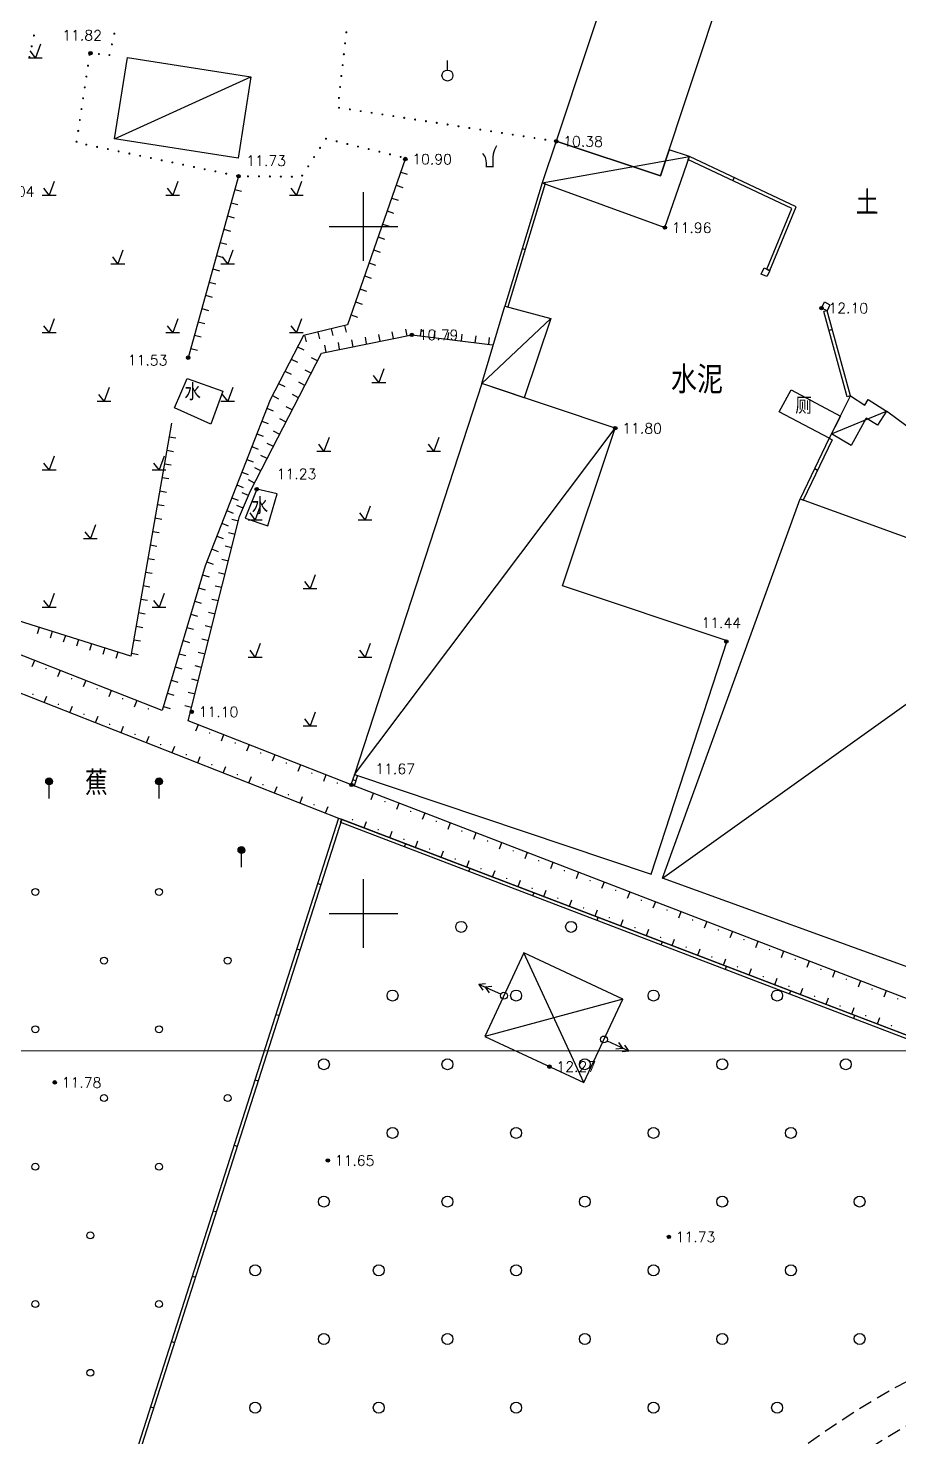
# Model space of a CAD drawing. Extents: x 396500 to 398250, y 1005980 to 1008200.
# Drawn here: x 396775.6 to 396839, y 1006061.9 to 1006164.4 of the extents above; entities that cross this region are included whole.
import ezdxf

# ---------------------------------------------------------------- set-up
doc = ezdxf.new("R2010")
doc.units = 0
doc.header["$LTSCALE"] = 0.5
doc.linetypes.add('$RECOVER_080108151758-3', pattern=[0])
doc.linetypes.add('XX21', pattern=[3, 2, -1])
doc.layers.get('0').update_dxf_attribs({"linetype": 'CONTINUOUS'})
for name, color, linetype in [('21', 6, 'CONTINUOUS'), ('23', 6, 'CONTINUOUS'), ('24', 2, 'CONTINUOUS'), ('33', 4, 'CONTINUOUS'), ('37', 4, 'CONTINUOUS'), ('51', 2, 'CONTINUOUS'), ('84', 42, 'CONTINUOUS'), ('91', 3, 'CONTINUOUS'), ('92', 3, 'CONTINUOUS'), ('93', 3, 'CONTINUOUS'), ('96', 3, 'CONTINUOUS'), ('ELEVATION', 7, 'CONTINUOUS'), ('POINTCODE', 7, 'CONTINUOUS')]:
    doc.layers.add(name, color=color, linetype=linetype)
doc.layers.add('绘图层', color=6, linetype='CONTINUOUS', lineweight=5)
doc.styles.get("Standard").update_dxf_attribs({"font": 'rs.shx', "bigfont": 'hztxt.shx'})
doc.styles.add('细等线', font='txt.shx', dxfattribs={"bigfont": 'ht.shx'})

# ---------------------------------------------------------------- blocks, each defined once
blk = doc.blocks.new('B915')
at = {"linetype": 'Continuous'}
blk.add_line((0, 0.8), (0, 2.2), dxfattribs=at)
blk.add_circle((0, 0), 0.8, dxfattribs=at)
blk = doc.blocks.new('B919')
blk.add_hatch(color=256).paths.add_polyline_path([(0.5, 2.5, 1), (-0.5, 2.5, 1)])
at = {"linetype": 'Continuous'}
blk.add_line((0, 0), (0, 2), dxfattribs=at)
blk.add_circle((0, 2.5), 0.5)
blk = doc.blocks.new('B93911')
blk.add_line((-0.57, 0), (0.57, 0))
for centre, radius, start, end in [((3.26, 1.38), 2.78, 144.4012, 171.5135), ((-2.02, 0.76), 1.5, 13.0619, 47.2809), ((-4.64, 0.06), 4.2, 359.143, 14.2279), ((17.94, 0.3), 17.5, 175.1156, 180.9875)]:
    blk.add_arc(centre, radius, start, end)
blk = doc.blocks.new('B8211')
blk.add_hatch(color=256).paths.add_polyline_path([(0.25, 0, 1), (-0.25, 0, 1)])
blk.add_circle((0, 0), 0.25)
blk = doc.blocks.new('B931')
at = {"linetype": 'Continuous'}
blk.add_circle((0, 0), 0.8, dxfattribs=at)
blk = doc.blocks.new('B935')
at = {"linetype": 'Continuous'}
blk.add_circle((0, 0), 0.5, dxfattribs=at)
blk = doc.blocks.new('B914')
at = {"linetype": 'Continuous'}
for p, q in [((-1, 0), (1, 0)), ((0, 0), (-0.75, 1)), ((0.75, 2), (0, 0))]:
    blk.add_line(p, q, dxfattribs=at)

msp = doc.modelspace()

# ---------------------------------------------------------------- linework, layer by layer
at = {"layer": '21', "color": 6, "linetype": 'Continuous'}
for points in [[(396833.06, 1006188.14), (396825.47, 1006190.66), (396814.04, 1006156.21), (396821.63, 1006153.69)], [(396790.88, 1006154.98), (396781.89, 1006156.39), (396782.82, 1006162.32), (396791.81, 1006160.91)], [(396822.26, 1006155.59), (396821.63, 1006153.69), (396814.04, 1006156.21), (396813.01, 1006153.2), (396821.95, 1006149.93), (396823.74, 1006155.1)], [(396808.61, 1006138.59), (396810.29, 1006144.22), (396813.65, 1006143.31), (396811.71, 1006137.55)], [(396799.34, 1006110.12), (396820.96, 1006102.87), (396826.49, 1006119.84), (396814.49, 1006123.85), (396818.34, 1006135.33), (396808.61, 1006138.59)], [(396835.51, 1006134.07), (396834.07, 1006134.91), (396835.46, 1006137.69), (396836.5, 1006137.01), (396836.75, 1006137.41), (396838.07, 1006136.57), (396837.42, 1006135.55), (396836.6, 1006136.06)], [(396821.78, 1006102.57), (396831.8, 1006130.18), (396850.79, 1006123.29), (396840.77, 1006095.68)]]:
    msp.add_lwpolyline(points, close=True, dxfattribs=at)
for points in [[(396781.89, 1006156.39), (396791.81, 1006160.91)], [(396813.01, 1006153.2), (396823.74, 1006155.1)], [(396808.61, 1006138.59), (396813.65, 1006143.31)], [(396834.07, 1006134.91), (396838.07, 1006136.57)], [(396799.34, 1006110.12), (396818.34, 1006135.33)], [(396821.78, 1006102.57), (396850.79, 1006123.29)]]:
    msp.add_lwpolyline(points, dxfattribs=at)
at = {"layer": '23', "color": 6, "linetype": 'XX21'}
for points in [[(396814, 1006040, -0.077647), (396825.33, 1006055.4, -0.414214), (396912.92, 1006055.02, -0.246424), (396929.8, 1006000)], [(396817.2, 1006040, -0.071356), (396827.32, 1006053.39, -0.414214), (396910.91, 1006053.03, -0.248803), (396926.93, 1006000)]]:
    msp.add_lwpolyline(points, format="xyb", dxfattribs=at)
at = {"layer": '24', "color": 2, "linetype": 'Continuous'}
for points in [[(396823.74, 1006155.1), (396823.63, 1006154.88)], [(396829.36, 1006146.9), (396831.2, 1006151.32), (396823.63, 1006154.88)], [(396829.59, 1006146.81), (396831.51, 1006151.44), (396823.74, 1006155.1)], [(396826.99, 1006153.57), (396826.89, 1006153.35)], [(396813.01, 1006153.2), (396810.29, 1006144.22)], [(396813.24, 1006153.13), (396810.52, 1006144.15)], [(396813.01, 1006153.2), (396813.24, 1006153.13)], [(396811.56, 1006148.41), (396811.79, 1006148.34)], [(396829.59, 1006146.81), (396829.36, 1006146.9)], [(396810.29, 1006144.22), (396810.52, 1006144.15)], [(396833.76, 1006143.88), (396833.53, 1006143.82)], [(396835.23, 1006137.62), (396833.53, 1006143.82)], [(396835.46, 1006137.69), (396833.76, 1006143.88)], [(396834.14, 1006142.51), (396833.91, 1006142.44)], [(396835.46, 1006137.69), (396835.23, 1006137.62)], [(396840.14, 1006135.04), (396838.07, 1006136.57)], [(396833.91, 1006134.59), (396831.8, 1006130.18)], [(396834.13, 1006134.49), (396832.02, 1006130.08)], [(396833.91, 1006134.59), (396834.13, 1006134.49)], [(396832.86, 1006132.39), (396833.07, 1006132.28)], [(396831.8, 1006130.18), (396832.02, 1006130.08)], [(396799.34, 1006110.12), (396799.09, 1006109.37)], [(396799.09, 1006109.37), (396799.32, 1006109.3)], [(396799.22, 1006109.75), (396799.45, 1006109.67)], [(396799.57, 1006110.05), (396799.32, 1006109.3)], [(396799.34, 1006110.12), (396799.57, 1006110.05)], [(396798.19, 1006106.95), (396776.81, 1006040)], [(396798.42, 1006106.88), (396777.06, 1006040)], [(396798.19, 1006106.95), (396798.42, 1006106.88)], [(396798.33, 1006106.66), (396798.42, 1006106.88)], [(396798.33, 1006106.66), (396885.99, 1006073.15)], [(396798.42, 1006106.88), (396886.08, 1006073.38)], [(396803, 1006104.87), (396803.09, 1006105.09)], [(396807.67, 1006103.09), (396807.76, 1006103.31)], [(396796.67, 1006102.19), (396796.89, 1006102.11)], [(396812.34, 1006101.3), (396812.43, 1006101.52)], [(396817.01, 1006099.52), (396817.1, 1006099.74)], [(396795.15, 1006097.42), (396795.37, 1006097.35)], [(396821.68, 1006097.73), (396821.77, 1006097.95)], [(396826.35, 1006095.95), (396826.44, 1006096.17)], [(396831.03, 1006094.16), (396831.11, 1006094.38)], [(396793.62, 1006092.66), (396793.85, 1006092.59)], [(396835.7, 1006092.38), (396835.78, 1006092.6)], [(396792.1, 1006087.9), (396792.33, 1006087.82)], [(396790.58, 1006083.13), (396790.81, 1006083.06)], [(396789.06, 1006078.37), (396789.29, 1006078.3)], [(396787.54, 1006073.61), (396787.77, 1006073.53)], [(396786.02, 1006068.84), (396786.25, 1006068.77)], [(396784.5, 1006064.08), (396784.73, 1006064.01)]]:
    msp.add_lwpolyline(points, dxfattribs=at)
for points in [[(396829.38, 1006146.36), (396828.96, 1006146.55), (396829.17, 1006147), (396829.58, 1006146.79)], [(396833.76, 1006143.88), (396833.35, 1006144.07), (396833.56, 1006144.52), (396833.96, 1006144.31)]]:
    msp.add_lwpolyline(points, close=True, dxfattribs=at)
at = {"layer": '33', "color": 4, "linetype": 'Continuous'}
for points in [[(396788.88, 1006135.61), (396786.24, 1006136.82), (396787.17, 1006138.95), (396789.77, 1006138.03)], [(396791.38, 1006128.79), (396793.04, 1006128.21), (396793.71, 1006130.54), (396792.23, 1006130.89)]]:
    msp.add_lwpolyline(points, close=True, dxfattribs=at)
at = {"layer": '37', "color": 6, "linetype": 'Continuous'}
msp.add_lwpolyline([(396833.91, 1006134.59), (396830.27, 1006136.53), (396831.13, 1006138.13), (396834.73, 1006136.21)], close=True, dxfattribs=at)
at = {"layer": '51', "color": 2, "linetype": 'Continuous'}
msp.add_lwpolyline([(396816.04, 1006087.69), (396818.88, 1006093.76), (396811.68, 1006097.13), (396808.84, 1006091.05)], close=True, dxfattribs=at)
for points in [[(396816.04, 1006087.69), (396811.68, 1006097.13)], [(396808.9, 1006094.89), (396808.4, 1006094.83), (396808.69, 1006094.43)], [(396810, 1006094.12), (396808.4, 1006094.83)], [(396809.35, 1006094.68), (396808.86, 1006094.63), (396809.15, 1006094.23)], [(396818.88, 1006093.76), (396808.84, 1006091.05)], [(396817.74, 1006090.73), (396819.33, 1006090)], [(396818.38, 1006090.16), (396818.88, 1006090.21), (396818.59, 1006090.62)], [(396818.84, 1006089.95), (396819.33, 1006090), (396819.04, 1006090.41)]]:
    msp.add_lwpolyline(points, dxfattribs=at)
for centre in [(396810.23, 1006094.02), (396817.51, 1006090.83)]:
    msp.add_circle(centre, 0.25, dxfattribs=at)
at = {"layer": '84', "color": 42, "linetype": 'Continuous'}
for points in [[(396803.05, 1006154.92), (396798.84, 1006142.85), (396795.64, 1006142.08), (396793.21, 1006137.39), (396788.48, 1006125.32), (396785.36, 1006114.77)], [(396790.91, 1006153.67), (396787.24, 1006140.46)], [(396802.72, 1006153.97), (396803.19, 1006153.81)], [(396790.64, 1006152.71), (396791.12, 1006152.57)], [(396802.39, 1006153.03), (396802.86, 1006152.86)], [(396790.37, 1006151.74), (396790.86, 1006151.61)], [(396802.06, 1006152.08), (396802.53, 1006151.92)], [(396790.11, 1006150.78), (396790.59, 1006150.65)], [(396801.73, 1006151.14), (396802.2, 1006150.97)], [(396789.84, 1006149.82), (396790.32, 1006149.68)], [(396801.4, 1006150.19), (396801.87, 1006150.03)], [(396789.57, 1006148.85), (396790.05, 1006148.72)], [(396800.74, 1006148.31), (396801.21, 1006148.14)], [(396801.07, 1006149.25), (396801.54, 1006149.09)], [(396789.3, 1006147.89), (396789.78, 1006147.75)], [(396800.41, 1006147.36), (396800.89, 1006147.2)], [(396789.03, 1006146.93), (396789.52, 1006146.79)], [(396800.08, 1006146.42), (396800.56, 1006146.25)], [(396788.77, 1006145.96), (396789.25, 1006145.83)], [(396799.75, 1006145.47), (396800.23, 1006145.31)], [(396788.5, 1006145), (396788.98, 1006144.86)], [(396799.43, 1006144.53), (396799.9, 1006144.36)], [(396788.23, 1006144.03), (396788.71, 1006143.9)], [(396799.1, 1006143.59), (396799.57, 1006143.42)], [(396787.25, 1006114.02), (396790.99, 1006128.89), (396791.79, 1006130.78), (396796.96, 1006140.8), (396803.52, 1006142.12), (396809.4, 1006141.4)], [(396787.96, 1006143.07), (396788.45, 1006142.94)], [(396796.68, 1006142.33), (396796.8, 1006141.84)], [(396797.65, 1006142.56), (396797.77, 1006142.08)], [(396798.62, 1006142.8), (396798.74, 1006142.31)], [(396801.21, 1006141.66), (396801.12, 1006142.15)], [(396802.2, 1006141.86), (396802.1, 1006142.35)], [(396803.18, 1006142.05), (396803.08, 1006142.54)], [(396804.16, 1006142.04), (396804.23, 1006142.54)], [(396805.16, 1006141.92), (396805.22, 1006142.42)], [(396806.15, 1006141.8), (396806.21, 1006142.29)], [(396807.14, 1006141.68), (396807.2, 1006142.17)], [(396787.43, 1006141.14), (396787.91, 1006141.01)], [(396787.7, 1006142.11), (396788.18, 1006141.97)], [(396795.21, 1006141.25), (396795.66, 1006141.02)], [(396795.71, 1006142.1), (396795.82, 1006141.61)], [(396797.29, 1006140.87), (396797.19, 1006141.36)], [(396798.27, 1006141.07), (396798.18, 1006141.56)], [(396799.25, 1006141.26), (396799.16, 1006141.76)], [(396800.23, 1006141.46), (396800.14, 1006141.95)], [(396808.13, 1006141.55), (396808.2, 1006142.05)], [(396809.13, 1006141.43), (396809.19, 1006141.93)], [(396794.75, 1006140.36), (396795.2, 1006140.13)], [(396796.66, 1006140.22), (396796.21, 1006140.44)], [(396794.29, 1006139.48), (396794.74, 1006139.25)], [(396796.2, 1006139.33), (396795.76, 1006139.56)], [(396793.83, 1006138.59), (396794.28, 1006138.36)], [(396795.74, 1006138.44), (396795.3, 1006138.67)], [(396793.37, 1006137.7), (396793.81, 1006137.47)], [(396795.28, 1006137.55), (396794.84, 1006137.78)], [(396792.97, 1006136.78), (396793.44, 1006136.6)], [(396794.37, 1006135.77), (396793.92, 1006136)], [(396794.82, 1006136.66), (396794.38, 1006136.89)], [(396786.02, 1006135.7), (396783.07, 1006118.73)], [(396792.61, 1006135.85), (396793.07, 1006135.67)], [(396793.91, 1006134.88), (396793.46, 1006135.11)], [(396785.85, 1006134.71), (396786.34, 1006134.62)], [(396791.88, 1006133.99), (396792.34, 1006133.81)], [(396792.24, 1006134.92), (396792.71, 1006134.74)], [(396793.45, 1006134), (396793, 1006134.22)], [(396785.68, 1006133.73), (396786.17, 1006133.64)], [(396791.51, 1006133.06), (396791.98, 1006132.88)], [(396792.99, 1006133.11), (396792.54, 1006133.34)], [(396785.51, 1006132.74), (396786, 1006132.65)], [(396791.15, 1006132.13), (396791.61, 1006131.95)], [(396792.53, 1006132.22), (396792.09, 1006132.45)], [(396785.34, 1006131.75), (396785.83, 1006131.67)], [(396790.78, 1006131.2), (396791.25, 1006131.02)], [(396792.07, 1006131.33), (396791.63, 1006131.56)], [(396785.17, 1006130.77), (396785.66, 1006130.68)], [(396790.42, 1006130.27), (396790.88, 1006130.09)], [(396791.64, 1006130.43), (396791.18, 1006130.62)], [(396784.82, 1006128.8), (396785.32, 1006128.71)], [(396784.99, 1006129.78), (396785.49, 1006129.7)], [(396790.05, 1006129.34), (396790.52, 1006129.15)], [(396791.25, 1006129.51), (396790.79, 1006129.7)], [(396784.65, 1006127.81), (396785.14, 1006127.73)], [(396789.69, 1006128.41), (396790.15, 1006128.22)], [(396790.91, 1006128.57), (396790.42, 1006128.69)], [(396784.48, 1006126.83), (396784.97, 1006126.74)], [(396789.32, 1006127.48), (396789.79, 1006127.29)], [(396790.42, 1006126.63), (396789.93, 1006126.75)], [(396790.66, 1006127.6), (396790.18, 1006127.72)], [(396784.31, 1006125.84), (396784.8, 1006125.76)], [(396788.95, 1006126.54), (396789.42, 1006126.36)], [(396790.17, 1006125.66), (396789.69, 1006125.78)], [(396784.14, 1006124.86), (396784.63, 1006124.77)], [(396788.59, 1006125.61), (396789.06, 1006125.43)], [(396789.93, 1006124.69), (396789.45, 1006124.81)], [(396783.97, 1006123.87), (396784.46, 1006123.79)], [(396788, 1006123.7), (396788.48, 1006123.56)], [(396788.28, 1006124.66), (396788.76, 1006124.52)], [(396789.69, 1006123.72), (396789.2, 1006123.84)], [(396783.8, 1006122.89), (396784.29, 1006122.8)], [(396787.72, 1006122.74), (396788.19, 1006122.6)], [(396789.44, 1006122.75), (396788.96, 1006122.87)], [(396785.36, 1006114.77), (396766.55, 1006122.16)], [(396783.07, 1006118.73), (396771, 1006122.52)], [(396783.63, 1006121.9), (396784.12, 1006121.82)], [(396787.43, 1006121.79), (396787.91, 1006121.64)], [(396789.2, 1006121.78), (396788.71, 1006121.9)], [(396776.39, 1006120.83), (396776.25, 1006120.35)], [(396783.45, 1006120.92), (396783.95, 1006120.83)], [(396787.15, 1006120.83), (396787.63, 1006120.69)], [(396788.96, 1006120.81), (396788.47, 1006120.93)], [(396765.6, 1006119.75), (396798.19, 1006106.95)], [(396777.35, 1006120.53), (396777.2, 1006120.05)], [(396778.3, 1006120.23), (396778.15, 1006119.75)], [(396779.26, 1006119.93), (396779.11, 1006119.45)], [(396780.21, 1006119.63), (396780.06, 1006119.15)], [(396783.28, 1006119.93), (396783.78, 1006119.85)], [(396786.87, 1006119.87), (396787.35, 1006119.73)], [(396788.71, 1006119.84), (396788.23, 1006119.96)], [(396781.17, 1006119.33), (396781.02, 1006118.86)], [(396782.12, 1006119.03), (396781.97, 1006118.56)], [(396783.11, 1006118.95), (396783.6, 1006118.86)], [(396786.58, 1006118.91), (396787.06, 1006118.77)], [(396788.47, 1006118.87), (396787.98, 1006118.99)], [(396776.05, 1006118.42), (396775.87, 1006117.96)], [(396777.92, 1006117.69), (396777.73, 1006117.23)], [(396786.3, 1006117.95), (396786.78, 1006117.81)], [(396788.22, 1006117.9), (396787.74, 1006118.02)], [(396779.78, 1006116.96), (396779.59, 1006116.5)], [(396786.02, 1006116.99), (396786.5, 1006116.85)], [(396787.98, 1006116.93), (396787.5, 1006117.06)], [(396776.77, 1006115.36), (396776.95, 1006115.83)], [(396781.64, 1006116.23), (396781.46, 1006115.77)], [(396783.5, 1006115.5), (396783.32, 1006115.03)], [(396785.73, 1006116.03), (396786.21, 1006115.89)], [(396787.74, 1006115.96), (396787.25, 1006116.09)], [(396778.63, 1006114.63), (396778.82, 1006115.1)], [(396785.45, 1006115.07), (396785.93, 1006114.93)], [(396787.49, 1006114.99), (396787.01, 1006115.12)], [(396780.49, 1006113.9), (396780.68, 1006114.37)], [(396782.36, 1006113.17), (396782.54, 1006113.63)], [(396799.13, 1006109.36), (396787.25, 1006114.02)], [(396787.96, 1006113.74), (396787.78, 1006113.28)], [(396784.22, 1006112.44), (396784.4, 1006112.9)], [(396789.82, 1006113.01), (396789.64, 1006112.55)], [(396786.08, 1006111.71), (396786.26, 1006112.17)], [(396787.94, 1006110.98), (396788.12, 1006111.44)], [(396791.69, 1006112.28), (396791.5, 1006111.82)], [(396793.55, 1006111.55), (396793.36, 1006111.08)], [(396789.8, 1006110.24), (396789.98, 1006110.71)], [(396795.41, 1006110.82), (396795.23, 1006110.35)], [(396791.66, 1006109.51), (396791.85, 1006109.98)], [(396797.27, 1006110.09), (396797.09, 1006109.62)], [(396920.25, 1006062.94), (396910.95, 1006066.54), (396892.54, 1006073.42), (396799.13, 1006109.36)], [(396793.53, 1006108.78), (396793.71, 1006109.25)], [(396795.39, 1006108.05), (396795.57, 1006108.52)], [(396800.72, 1006108.74), (396800.55, 1006108.28)], [(396797.25, 1006107.32), (396797.43, 1006107.78)], [(396802.59, 1006108.02), (396802.41, 1006107.56)], [(396804.46, 1006107.31), (396804.28, 1006106.84)], [(396798.19, 1006106.95), (396886.08, 1006073.39), (396898.54, 1006068.73), (396898.47, 1006068.51)], [(396800.05, 1006106.24), (396800.23, 1006106.7)], [(396806.32, 1006106.59), (396806.15, 1006106.12)], [(396801.92, 1006105.52), (396802.1, 1006105.99)], [(396803.79, 1006104.81), (396803.97, 1006105.28)], [(396808.19, 1006105.87), (396808.01, 1006105.4)], [(396805.66, 1006104.1), (396805.84, 1006104.56)], [(396810.06, 1006105.15), (396809.88, 1006104.68)], [(396811.92, 1006104.43), (396811.74, 1006103.97)], [(396807.53, 1006103.38), (396807.71, 1006103.85)], [(396813.79, 1006103.72), (396813.61, 1006103.25)], [(396809.4, 1006102.67), (396809.58, 1006103.14)], [(396811.27, 1006101.96), (396811.44, 1006102.42)], [(396815.66, 1006103), (396815.48, 1006102.53)], [(396817.52, 1006102.28), (396817.34, 1006101.81)], [(396813.13, 1006101.24), (396813.31, 1006101.71)], [(396819.39, 1006101.56), (396819.21, 1006101.09)], [(396815, 1006100.53), (396815.18, 1006101)], [(396816.87, 1006099.82), (396817.05, 1006100.28)], [(396821.26, 1006100.84), (396821.08, 1006100.38)], [(396823.12, 1006100.12), (396822.94, 1006099.66)], [(396818.74, 1006099.1), (396818.92, 1006099.57)], [(396824.99, 1006099.41), (396824.81, 1006098.94)], [(396820.61, 1006098.39), (396820.79, 1006098.86)], [(396822.48, 1006097.67), (396822.65, 1006098.14)], [(396826.86, 1006098.69), (396826.68, 1006098.22)], [(396824.34, 1006096.96), (396824.52, 1006097.43)], [(396828.72, 1006097.97), (396828.54, 1006097.5)], [(396830.59, 1006097.25), (396830.41, 1006096.78)], [(396826.21, 1006096.25), (396826.39, 1006096.71)], [(396828.08, 1006095.53), (396828.26, 1006096)], [(396832.46, 1006096.53), (396832.28, 1006096.07)], [(396829.95, 1006094.82), (396830.13, 1006095.29)], [(396834.32, 1006095.82), (396834.14, 1006095.35)], [(396836.19, 1006095.1), (396836.01, 1006094.63)], [(396831.82, 1006094.11), (396832, 1006094.57)], [(396838.06, 1006094.38), (396837.88, 1006093.91)], [(396833.69, 1006093.39), (396833.86, 1006093.86)], [(396835.55, 1006092.68), (396835.73, 1006093.15)], [(396837.42, 1006091.97), (396837.6, 1006092.43)]]:
    msp.add_lwpolyline(points, dxfattribs=at)
at = {"layer": '84', "color": 42, "linetype": 'Continuous', "const_width": 0.05}
for points in [[(396776.92, 1006117.83, 1), (396776.87, 1006117.83, 1)], [(396778.78, 1006117.09, 1), (396778.73, 1006117.09, 1)], [(396775.96, 1006115.96, 1), (396775.91, 1006115.96, 1)], [(396780.64, 1006116.36, 1), (396780.59, 1006116.36, 1)], [(396782.5, 1006115.63, 1), (396782.45, 1006115.63, 1)], [(396777.82, 1006115.23, 1), (396777.77, 1006115.23, 1)], [(396779.68, 1006114.5, 1), (396779.63, 1006114.5, 1)], [(396784.36, 1006114.9, 1), (396784.31, 1006114.9, 1)], [(396781.54, 1006113.77, 1), (396781.49, 1006113.77, 1)], [(396783.4, 1006113.04, 1), (396783.35, 1006113.04, 1)], [(396788.83, 1006113.14, 1), (396788.78, 1006113.14, 1)], [(396790.69, 1006112.41, 1), (396790.64, 1006112.41, 1)], [(396785.26, 1006112.3, 1), (396785.21, 1006112.3, 1)], [(396787.13, 1006111.57, 1), (396787.08, 1006111.57, 1)], [(396792.55, 1006111.68, 1), (396792.5, 1006111.68, 1)], [(396788.99, 1006110.84, 1), (396788.94, 1006110.84, 1)], [(396794.41, 1006110.95, 1), (396794.36, 1006110.95, 1)], [(396790.85, 1006110.11, 1), (396790.8, 1006110.11, 1)], [(396792.71, 1006109.38, 1), (396792.66, 1006109.38, 1)], [(396796.27, 1006110.22, 1), (396796.22, 1006110.22, 1)], [(396798.13, 1006109.49, 1), (396798.08, 1006109.49, 1)], [(396794.57, 1006108.65, 1), (396794.52, 1006108.65, 1)], [(396796.43, 1006107.92, 1), (396796.38, 1006107.92, 1)], [(396801.59, 1006108.15, 1), (396801.54, 1006108.15, 1)], [(396803.46, 1006107.43, 1), (396803.41, 1006107.43, 1)], [(396799.23, 1006106.83, 1), (396799.18, 1006106.83, 1)], [(396805.33, 1006106.71, 1), (396805.28, 1006106.71, 1)], [(396801.1, 1006106.11, 1), (396801.05, 1006106.11, 1)], [(396802.97, 1006105.4, 1), (396802.92, 1006105.4, 1)], [(396807.19, 1006106, 1), (396807.14, 1006106, 1)], [(396809.06, 1006105.28, 1), (396809.01, 1006105.28, 1)], [(396804.84, 1006104.69, 1), (396804.79, 1006104.69, 1)], [(396810.93, 1006104.56, 1), (396810.88, 1006104.56, 1)], [(396806.71, 1006103.97, 1), (396806.66, 1006103.97, 1)], [(396808.58, 1006103.26, 1), (396808.53, 1006103.26, 1)], [(396812.79, 1006103.84, 1), (396812.74, 1006103.84, 1)], [(396814.66, 1006103.12, 1), (396814.61, 1006103.12, 1)], [(396810.45, 1006102.55, 1), (396810.4, 1006102.55, 1)], [(396816.53, 1006102.4, 1), (396816.48, 1006102.4, 1)], [(396812.31, 1006101.83, 1), (396812.26, 1006101.83, 1)], [(396814.18, 1006101.12, 1), (396814.13, 1006101.12, 1)], [(396818.39, 1006101.69, 1), (396818.34, 1006101.69, 1)], [(396816.05, 1006100.41, 1), (396816, 1006100.41, 1)], [(396820.26, 1006100.97, 1), (396820.21, 1006100.97, 1)], [(396822.13, 1006100.25, 1), (396822.08, 1006100.25, 1)], [(396817.92, 1006099.69, 1), (396817.87, 1006099.69, 1)], [(396823.99, 1006099.53, 1), (396823.94, 1006099.53, 1)], [(396819.79, 1006098.98, 1), (396819.74, 1006098.98, 1)], [(396821.66, 1006098.26, 1), (396821.61, 1006098.26, 1)], [(396825.86, 1006098.81, 1), (396825.81, 1006098.81, 1)], [(396827.73, 1006098.1, 1), (396827.68, 1006098.1, 1)], [(396823.52, 1006097.55, 1), (396823.47, 1006097.55, 1)], [(396829.59, 1006097.38, 1), (396829.54, 1006097.38, 1)], [(396825.39, 1006096.84, 1), (396825.34, 1006096.84, 1)], [(396827.26, 1006096.12, 1), (396827.21, 1006096.12, 1)], [(396831.46, 1006096.66, 1), (396831.41, 1006096.66, 1)], [(396833.33, 1006095.94, 1), (396833.28, 1006095.94, 1)], [(396829.13, 1006095.41, 1), (396829.08, 1006095.41, 1)], [(396835.19, 1006095.22, 1), (396835.14, 1006095.22, 1)], [(396831, 1006094.7, 1), (396830.95, 1006094.7, 1)], [(396832.87, 1006093.98, 1), (396832.82, 1006093.98, 1)], [(396837.06, 1006094.5, 1), (396837.01, 1006094.5, 1)], [(396834.73, 1006093.27, 1), (396834.68, 1006093.27, 1)], [(396838.93, 1006093.79, 1), (396838.88, 1006093.79, 1)], [(396836.6, 1006092.56, 1), (396836.55, 1006092.56, 1)], [(396838.47, 1006091.84, 1), (396838.42, 1006091.84, 1)]]:
    msp.add_lwpolyline(points, format="xyb", close=True, dxfattribs=at)
at = {"layer": '96', "color": 3, "linetype": 'Continuous', "const_width": 0.075}
for points in [[(396776.01, 1006163.87, 1), (396776.02, 1006163.95, 1)], [(396781.86, 1006164.01, 1), (396781.87, 1006164.08, 1)], [(396798.76, 1006164.18, 1), (396798.75, 1006164.1, 1)], [(396775.84, 1006163.09, 1), (396775.85, 1006163.17, 1)], [(396780.71, 1006162.57, 1), (396780.78, 1006162.56, 1)], [(396781.68, 1006163.23, 1), (396781.7, 1006163.3, 1)], [(396798.58, 1006162.59, 1), (396798.57, 1006162.51, 1)], [(396798.67, 1006163.38, 1), (396798.66, 1006163.31, 1)], [(396775.67, 1006162.31, 1), (396775.69, 1006162.38, 1)], [(396779.94, 1006161.68, 1), (396779.95, 1006161.76, 1)], [(396780.06, 1006162.47, 1), (396780.07, 1006162.55, 1)], [(396781.5, 1006162.45, 1), (396781.52, 1006162.52, 1)], [(396798.49, 1006161.79, 1), (396798.48, 1006161.72, 1)], [(396779.82, 1006160.89, 1), (396779.84, 1006160.96, 1)], [(396798.4, 1006161, 1), (396798.39, 1006160.92, 1)], [(396779.71, 1006160.1, 1), (396779.72, 1006160.17, 1)], [(396798.31, 1006160.2, 1), (396798.3, 1006160.13, 1)], [(396779.47, 1006158.52, 1), (396779.48, 1006158.59, 1)], [(396779.59, 1006159.31, 1), (396779.6, 1006159.38, 1)], [(396798.22, 1006159.41, 1), (396798.21, 1006159.33, 1)], [(396798.19, 1006158.66, 1), (396798.26, 1006158.65, 1)], [(396798.98, 1006158.54, 1), (396799.05, 1006158.53, 1)], [(396779.35, 1006157.73, 1), (396779.36, 1006157.8, 1)], [(396799.77, 1006158.41, 1), (396799.84, 1006158.4, 1)], [(396800.56, 1006158.29, 1), (396800.63, 1006158.28, 1)], [(396801.35, 1006158.17, 1), (396801.42, 1006158.16, 1)], [(396802.14, 1006158.05, 1), (396802.21, 1006158.04, 1)], [(396802.93, 1006157.93, 1), (396803.01, 1006157.91, 1)], [(396803.72, 1006157.8, 1), (396803.8, 1006157.79, 1)], [(396804.51, 1006157.68, 1), (396804.59, 1006157.67, 1)], [(396805.3, 1006157.56, 1), (396805.38, 1006157.55, 1)], [(396806.09, 1006157.44, 1), (396806.17, 1006157.43, 1)], [(396779.23, 1006156.93, 1), (396779.24, 1006157.01, 1)], [(396797.31, 1006156.39, 1), (396797.24, 1006156.41, 1)], [(396806.88, 1006157.31, 1), (396806.96, 1006157.3, 1)], [(396807.67, 1006157.19, 1), (396807.75, 1006157.18, 1)], [(396808.47, 1006157.07, 1), (396808.54, 1006157.06, 1)], [(396809.26, 1006156.95, 1), (396809.33, 1006156.94, 1)], [(396810.05, 1006156.83, 1), (396810.12, 1006156.81, 1)], [(396810.84, 1006156.7, 1), (396810.91, 1006156.69, 1)], [(396811.63, 1006156.58, 1), (396811.7, 1006156.57, 1)], [(396812.42, 1006156.46, 1), (396812.49, 1006156.45, 1)], [(396779.11, 1006156.14, 1), (396779.12, 1006156.22, 1)], [(396779.86, 1006155.96, 1), (396779.79, 1006155.98, 1)], [(396780.65, 1006155.8, 1), (396780.57, 1006155.81, 1)], [(396781.43, 1006155.64, 1), (396781.36, 1006155.65, 1)], [(396782.21, 1006155.47, 1), (396782.14, 1006155.49, 1)], [(396796.86, 1006155.77, 1), (396796.82, 1006155.7, 1)], [(396798.09, 1006156.2, 1), (396798.02, 1006156.22, 1)], [(396798.87, 1006156.01, 1), (396798.79, 1006156.03, 1)], [(396799.64, 1006155.82, 1), (396799.57, 1006155.84, 1)], [(396800.42, 1006155.64, 1), (396800.35, 1006155.65, 1)], [(396801.2, 1006155.45, 1), (396801.13, 1006155.46, 1)], [(396813.21, 1006156.34, 1), (396813.28, 1006156.32, 1)], [(396814, 1006156.21, 1), (396814.07, 1006156.2, 1)], [(396783, 1006155.31, 1), (396782.92, 1006155.33, 1)], [(396783.78, 1006155.15, 1), (396783.71, 1006155.16, 1)], [(396784.56, 1006154.99, 1), (396784.49, 1006155, 1)], [(396785.35, 1006154.82, 1), (396785.27, 1006154.84, 1)], [(396786.13, 1006154.66, 1), (396786.06, 1006154.68, 1)], [(396786.91, 1006154.5, 1), (396786.84, 1006154.51, 1)], [(396787.7, 1006154.34, 1), (396787.62, 1006154.35, 1)], [(396796, 1006154.42, 1), (396795.96, 1006154.36, 1)], [(396796.43, 1006155.09, 1), (396796.39, 1006155.03, 1)], [(396801.98, 1006155.26, 1), (396801.9, 1006155.27, 1)], [(396802.75, 1006155.07, 1), (396802.68, 1006155.09, 1)], [(396788.48, 1006154.17, 1), (396788.41, 1006154.19, 1)], [(396789.26, 1006154.01, 1), (396789.19, 1006154.03, 1)], [(396790.05, 1006153.85, 1), (396789.97, 1006153.86, 1)], [(396790.83, 1006153.69, 1), (396790.76, 1006153.7, 1)], [(396791.63, 1006153.66, 1), (396791.55, 1006153.66, 1)], [(396792.43, 1006153.66, 1), (396792.35, 1006153.66, 1)], [(396793.23, 1006153.65, 1), (396793.15, 1006153.65, 1)], [(396794.03, 1006153.64, 1), (396793.95, 1006153.64, 1)], [(396794.83, 1006153.63, 1), (396794.75, 1006153.63, 1)], [(396795.56, 1006153.75, 1), (396795.52, 1006153.68, 1)]]:
    msp.add_lwpolyline(points, format="xyb", close=True, dxfattribs=at)
at = {"layer": 'POINTCODE', "color": 1, "linetype": 'Continuous'}
for p, q in [((396800, 1006147.5), (396800, 1006152.5)), ((396797.5, 1006150), (396802.5, 1006150)), ((396800, 1006097.5), (396800, 1006102.5)), ((396797.5, 1006100), (396802.5, 1006100))]:
    msp.add_line(p, q, dxfattribs=at)
at = {"layer": '绘图层', "linetype": 'Continuous', "flags": 128}
msp.add_lwpolyline([(396550, 1006440), (396550, 1006090), (396900, 1006090), (396900, 1006440)], close=True, dxfattribs=at)

# ---------------------------------------------------------------- block references
at = {"layer": '91', "color": 3, "linetype": '$RECOVER_080108151758-3', "xscale": 0.5, "yscale": 0.5, "zscale": 0.5}
for p in [(396776.12, 1006162.29), (396777.12, 1006152.29), (396786.12, 1006152.29), (396795.12, 1006152.29), (396782.12, 1006147.29), (396790.12, 1006147.29), (396777.12, 1006142.29), (396786.12, 1006142.29), (396795.12, 1006142.29), (396801.12, 1006138.66), (396781.12, 1006137.29), (396790.12, 1006137.29), (396797.12, 1006133.66), (396805.12, 1006133.66), (396777.12, 1006132.29), (396785.12, 1006132.29), (396792.12, 1006128.66), (396800.12, 1006128.66), (396780.12, 1006127.29), (396796.12, 1006123.66), (396777.12, 1006122.29), (396785.12, 1006122.29), (396792.12, 1006118.66), (396800.12, 1006118.66), (396796.12, 1006113.66)]:
    msp.add_blockref('B914', p, dxfattribs=at)
at = {"layer": '92', "color": 3, "linetype": 'Continuous', "xscale": 0.5, "yscale": 0.5, "zscale": 0.5}
for name, p in [('B915', (396806.12, 1006161)), ('B919', (396777.12, 1006108.37)), ('B919', (396785.12, 1006108.37)), ('B919', (396791.12, 1006103.37))]:
    msp.add_blockref(name, p, dxfattribs=at)
at = {"layer": '93', "color": 3, "linetype": 'Continuous', "xscale": 0.4999999999889528, "yscale": 0.5, "zscale": 0.5, "rotation": 359.7518383878652}
msp.add_blockref('B93911', (396809.19, 1006154.38), dxfattribs=at)
at = {"layer": '93', "color": 3, "linetype": '$RECOVER_080108151758-3', "xscale": 0.5, "yscale": 0.5, "zscale": 0.5}
for name, p in [('B935', (396776.12, 1006101.57)), ('B935', (396785.12, 1006101.57)), ('B931', (396807.12, 1006099.03)), ('B931', (396815.12, 1006099.03)), ('B935', (396781.12, 1006096.57)), ('B935', (396790.12, 1006096.57)), ('B931', (396802.12, 1006094.03)), ('B931', (396811.12, 1006094.03)), ('B931', (396821.12, 1006094.03)), ('B931', (396830.12, 1006094.03)), ('B935', (396776.12, 1006091.57)), ('B935', (396785.12, 1006091.57)), ('B931', (396797.12, 1006089.03)), ('B931', (396806.12, 1006089.03)), ('B931', (396816.12, 1006089.03)), ('B931', (396826.12, 1006089.03)), ('B931', (396835.12, 1006089.03)), ('B935', (396781.12, 1006086.57)), ('B935', (396790.12, 1006086.57)), ('B931', (396802.12, 1006084.03)), ('B931', (396811.12, 1006084.03)), ('B931', (396821.12, 1006084.03)), ('B931', (396831.12, 1006084.03)), ('B935', (396776.12, 1006081.57)), ('B935', (396785.12, 1006081.57)), ('B931', (396797.12, 1006079.03)), ('B931', (396806.12, 1006079.03)), ('B931', (396816.12, 1006079.03)), ('B931', (396826.12, 1006079.03)), ('B931', (396836.12, 1006079.03)), ('B935', (396780.12, 1006076.57)), ('B931', (396792.12, 1006074.03)), ('B931', (396801.12, 1006074.03)), ('B931', (396811.12, 1006074.03)), ('B931', (396821.12, 1006074.03)), ('B931', (396831.12, 1006074.03)), ('B935', (396776.12, 1006071.57)), ('B935', (396785.12, 1006071.57)), ('B931', (396797.12, 1006069.03)), ('B931', (396806.12, 1006069.03)), ('B931', (396816.12, 1006069.03)), ('B931', (396826.12, 1006069.03)), ('B931', (396836.12, 1006069.03)), ('B935', (396780.12, 1006066.57)), ('B931', (396792.12, 1006064.03)), ('B931', (396801.12, 1006064.03)), ('B931', (396811.12, 1006064.03)), ('B931', (396821.12, 1006064.03)), ('B931', (396830.12, 1006064.03))]:
    msp.add_blockref(name, p, dxfattribs=at)
at = {"layer": 'ELEVATION', "color": 42, "xscale": 0.4999999999889528, "yscale": 0.5, "zscale": 0.5, "rotation": 359.7518383878652}
for p in [(396780.13, 1006162.63, 11.82), (396814.04, 1006156.21, 10.38), (396803.05, 1006154.92, 10.9), (396790.91, 1006153.67, 11.73), (396821.95, 1006149.93, 11.96), (396833.35, 1006144.07, 12.1), (396803.52, 1006142.12, 10.79), (396787.24, 1006140.46, 11.53), (396818.34, 1006135.33, 11.8), (396792.23, 1006130.89, 11.23), (396826.42, 1006119.8, 11.44), (396787.5, 1006114.68, 11.1), (396799.13, 1006109.36, 11.67), (396813.55, 1006088.85, 12.27), (396777.53, 1006087.71, 11.78)]:
    msp.add_blockref('B8211', p, dxfattribs=at)
at = {"layer": 'ELEVATION', "color": 42, "linetype": 'Continuous', "xscale": 0.4999999999889528, "yscale": 0.5, "zscale": 0.5, "rotation": 359.7518383878652}
for p in [(396797.41, 1006082.03, 11.65), (396822.24, 1006076.46, 11.73)]:
    msp.add_blockref('B8211', p, dxfattribs=at)

# ---------------------------------------------------------------- texts
at = {"color": 3, "linetype": 'Continuous', "style": '细等线'}
msp.add_text('土', height=1.75, rotation=359.7518, dxfattribs=at).set_placement((396835.84, 1006150.86))
at = {"color": 4, "style": '细等线'}
msp.add_text('水泥 ', height=2, rotation=359.7518, dxfattribs=at).set_placement((396822.38, 1006137.86))
at = {"color": 3, "style": '细等线'}
msp.add_text('蕉', height=1.75, rotation=359.7518, dxfattribs=at).set_placement((396779.72, 1006108.63))
at = {"layer": '33', "color": 4, "linetype": 'Continuous'}
for p in [(396786.96, 1006137.36), (396791.86, 1006129.07)]:
    msp.add_text('水', height=1.2, rotation=359.7518, dxfattribs=at).set_placement(p)
at = {"layer": '37', "color": 6, "linetype": 'Continuous'}
msp.add_text('厕', height=1.2, rotation=359.7518, dxfattribs=at).set_placement((396831.44, 1006136.37))
at = {"layer": 'ELEVATION', "color": 42, "style": '细等线'}
for s, p in [('11.82', (396778.07, 1006163.56, 11.82)), ('10.38', (396814.54, 1006155.83, 10.38)), ('11.73', (396791.47, 1006154.43, 11.73)), ('10.90', (396803.55, 1006154.54, 10.9)), ('12.04', (396773.16, 1006152.19, 12.04)), ('11.96', (396822.45, 1006149.55, 11.96)), ('12.10', (396833.85, 1006143.7, 12.1)), ('10.79', (396804.02, 1006141.75, 10.79)), ('11.53', (396782.84, 1006139.91, 11.53)), ('11.80', (396818.84, 1006134.95, 11.8)), ('11.23', (396793.68, 1006131.63, 11.23)), ('11.44', (396824.6, 1006120.79, 11.44)), ('11.10', (396788, 1006114.31, 11.1)), ('11.67', (396800.86, 1006110.16, 11.67)), ('12.27', (396814.05, 1006088.48, 12.27)), ('11.78', (396778.03, 1006087.33, 11.78))]:
    msp.add_text(s, height=0.75, rotation=359.7518, dxfattribs=at).set_placement(p)
at = {"layer": 'ELEVATION', "color": 42, "linetype": 'Continuous', "style": '细等线'}
for s, p in [('11.65', (396797.91, 1006081.65, 11.65)), ('11.73', (396822.73, 1006076.09, 11.73))]:
    msp.add_text(s, height=0.75, rotation=359.7518, dxfattribs=at).set_placement(p)

doc.saveas('drawing.dxf')
